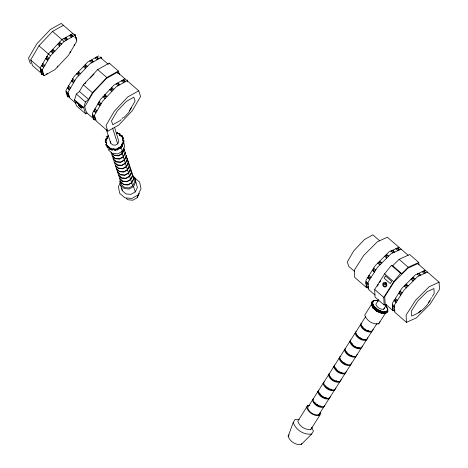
<?xml version="1.0" encoding="UTF-8"?>
<svg xmlns="http://www.w3.org/2000/svg" width="468" height="468" viewBox="0 0 468 468"><rect width="100%" height="100%" fill="white"/><g stroke="black" fill="none" stroke-linecap="round" stroke-linejoin="round"><path stroke-width="0.7" d="M40.734 70.001L40.693 71.528L42.845 71.838M75.301 36.346L75.342 34.819L73.909 34.614M76.231 39.201L76.272 37.674L74.833 37.469M101.07 58.243L101.1 57.225L99.666 57.014M106.564 143.208L105.797 144.823L106.996 145.326L107.172 147.163L108.857 147.408L108.646 146.759L107.172 147.163L105.557 139.224L106.926 138.329L107.137 138.978M109.453 147.929L109.418 149.117L111.103 149.362L111.981 150.199L113.338 149.567L113.127 148.918L111.981 150.199L110.893 148.713L106.996 145.326M123.295 142.524L124.061 140.909L122.868 140.406L122.657 139.762L124.061 140.909L123.09 141.88L123.722 143.617L122.136 143.869L122.347 144.518L123.722 143.617L122.101 135.685L120.422 135.439L120.627 136.089M127.466 81.198L127.495 80.18L125.336 79.87L125.009 78.858L117.421 72.259L106.523 78.372L92.968 92.728L84.696 106.915L86.551 112.624L93.6 118.755M57.412 67.035L57.453 66M70.03 52.714L70.188 51.521M74.166 45.618L74.324 44.425M372.499 302.872L371.428 304.545L371.305 302.65L372.499 302.872L374.084 306.329L373.821 308.137L374.669 309.436L375.734 307.763L373.019 308.002L371.376 304.229L373.827 300.667L377.565 300.555L378.472 300.942M123.09 141.88L120.838 146.583L120.492 148.374L119.077 148.338L118.866 147.689L120.492 148.374L121.048 147.233L122.423 146.332L121.791 144.594L122.423 146.332L120.838 146.583L116.181 149.193L115.029 150.474L113.94 148.994L115.029 150.474L116.392 149.842L117.807 149.883L118.363 148.736L119.703 147.982M87.165 112.975L85.626 113.841L76.518 105.92L74.552 99.865L76.325 94.068L79.443 91.476L83.322 84.825L97.695 69.603L109.243 63.127L118.351 71.042L119.439 74.389M85.626 113.841L83.655 107.786L85.428 101.989L88.551 99.397L92.43 92.746L106.798 77.524L118.351 71.042M126.284 198.397L127.852 199.76L132.813 200.21L137.188 197.759L138.031 195.004L141.003 188.785L139.657 182.169L134.503 177.688M311.916 427.857L313.42 431.122L311.659 434.041L301.246 444.495C295.747 445.296 289.879 441.523 288.159 436.27L293.231 422.452L294.986 419.533L299.222 419.41M385.427 305.317L386.176 305.967L387.767 309.43L385.714 313.244C380.812 314.338 376.295 311.36 373.019 308.002L372.294 306.224L373.411 304.861L372.347 306.54L372.294 306.224L374.084 306.329L377.98 309.717L382.701 311.746L386.439 311.635L387.124 312.595L385.369 313.308M106.3 129.537L110.746 143.22L112.7 144.922L115.356 145.168L117.696 143.851L118.831 141.488L114.537 127.343M122.002 145.238L122.651 143.881M108.09 147.9L108.529 150.047L112.425 153.434L117.714 153.913L122.37 151.304L124.623 146.601L123.605 141.599M111.062 152.451L114.192 155.177L118.439 155.563L122.183 153.463L123.991 149.684M111.168 152.779L114.297 155.499L118.544 155.885L122.288 153.791L124.096 150.006L123.687 147.999M112.115 155.692L115.245 158.412L119.492 158.798L123.236 156.704L125.044 152.925M111.437 152.34L112.221 156.014L115.35 158.74L119.597 159.126L123.341 157.026L125.149 153.247L124.225 148.906M113.168 158.927L116.298 161.653L120.545 162.039L124.289 159.939L126.097 156.16M112.759 156.92L113.274 159.255L116.403 161.975L120.65 162.361L124.394 160.267L126.202 156.487L125.278 152.141M114.221 162.168L117.351 164.888L121.598 165.274L125.342 163.18L127.144 159.401M113.402 158.149L114.327 162.49L117.456 165.216L121.703 165.602L125.447 163.502L127.249 159.723L126.331 155.382M115.274 165.409L118.404 168.129L122.651 168.515L126.389 166.421L128.197 162.636L127.384 158.623L126.337 157.71M114.695 162.378L115.38 165.731L118.509 168.451L122.756 168.837L126.495 166.743L128.302 162.963L127.489 158.944M120.463 182.368L118.381 186.726L119.726 193.343L124.88 197.824L131.871 198.455L138.031 195.004M116.327 168.644L119.457 171.37L123.704 171.756L127.442 169.656L129.25 165.877L128.431 161.858M115.643 165.298L116.433 168.966L119.562 171.692L123.809 172.078L127.548 169.978L129.355 166.198L128.536 162.18M117.374 171.885L120.51 174.605L124.757 174.991L128.495 172.897L130.303 169.118L129.484 165.099M116.667 168.188L117.48 172.206L120.609 174.927L124.857 175.319L128.601 173.219L130.408 169.439L129.589 165.42M118.427 175.12L121.557 177.846L125.804 178.232L129.548 176.132L131.356 172.353L130.537 168.334M117.614 171.101L118.533 175.447L121.662 178.168L125.91 178.554L129.654 176.459L131.461 172.68L130.642 168.661M119.48 178.361L122.61 181.081L126.857 181.467L130.601 179.373L132.409 175.594L131.59 171.575L130.549 170.668M118.936 175.681L119.586 178.682L122.715 181.409L126.963 181.795L130.707 179.694L132.514 175.915L131.695 171.896M120.533 181.596L123.663 184.322L127.91 184.708L131.654 182.608L133.462 178.829L132.643 174.81M119.96 178.571L120.639 181.923L123.768 184.644L128.016 185.03L131.76 182.935L133.567 179.156L132.748 175.137M120.902 181.49L121.586 184.837L124.716 187.557L128.963 187.943L132.707 185.849L134.515 182.07L133.696 178.051M119.638 180.718L120.592 185.392L124.236 188.563L129.18 189.013L133.538 186.574L135.638 182.169L134.69 177.495L132.608 175.681M120.592 185.392L122.329 190.733L125.974 193.904L130.917 194.355L135.27 191.909L137.376 187.51L134.69 177.495M137.188 197.759L139.3 193.343M41.991 73.868L32.555 65.66L30.701 59.951L38.973 45.765L52.527 31.409L63.426 25.295M44.103 75.705L42.249 69.995L50.521 55.803L64.075 41.447L74.974 35.34L76.828 41.049L68.556 55.236L55.002 69.592L44.103 75.705L42.518 74.33M129.46 110.787L135.112 101.094L133.842 97.192L126.401 101.369L117.14 111.173L111.495 120.867L112.759 124.763L120.2 120.592L121.177 119.556M131.444 107.751L128.554 112.712L123.821 117.725M288.159 436.27L289.095 434.719M309.915 405.276L307.815 405.341L306.575 407.4C308.289 412.636 314.133 416.391 319.609 415.596L320.855 413.536L320.258 412.244M371.428 304.545L371.814 303.907M313.449 398.525L307.581 407.833C309.055 412.331 314.075 415.561 318.778 414.876L319.849 413.104M318.778 414.876L324.646 405.563M301.246 444.495L301.872 443.459M312.911 399.461C314.04 404.358 319.199 407.646 324.108 406.499L324.821 405.317M324.108 406.499L330.507 396.355M307.815 405.341L297.783 421.212C299.497 426.442 305.347 430.203 310.822 429.402L312.062 427.342M318.761 392.377C320.147 396.683 325.12 399.087 329.443 398.128L335.843 387.978M323.575 382.713C324.698 387.609 329.864 390.897 334.772 389.75L341.172 379.606M378.764 299.614L375.827 304.299C376.857 307.453 380.385 309.722 383.69 309.243L384.439 307.997M334.772 365.034L328.905 374.341C330.379 378.834 335.398 382.063 340.101 381.379L346.501 371.235M334.755 367.257C336.141 371.557 341.113 373.967 345.437 373.008L351.837 362.858M340.084 358.88C341.47 363.186 346.443 365.596 350.766 364.63L357.166 354.487M345.419 350.509C346.806 354.814 351.778 357.219 356.095 356.259L362.495 346.109M350.234 340.844C351.702 345.337 356.727 348.566 361.431 347.882L367.83 337.738M355.563 332.473C357.037 336.966 362.056 340.195 366.76 339.511L373.16 329.367M371.639 304.095L364.724 315.081C366.555 320.674 372.809 324.693 378.665 323.844L379.993 321.639M385.743 304.335L384.164 305.054L375.061 297.139L374.657 289.476L384.626 273.821L391.423 265.362L392.71 265.748L401.813 273.669L408.225 267.263L418.766 262.443L418.889 264.829M377.226 286.24L378.401 284.392M379.577 282.549L380.753 280.701M372.551 302.714L373.265 301.597L372.072 301.374L372.154 302.638M324.108 381.777L318.246 391.09L319.521 393.863L322.651 396.589L326.442 398.215M345.437 348.286L339.569 357.593L340.844 360.372L343.974 363.092L347.765 364.718M350.766 339.908L344.366 350.058C345.84 354.551 350.86 357.78 355.563 357.096M356.095 331.537L349.701 341.681C351.17 346.18 356.195 349.409 360.898 348.719M361.431 323.166L355.031 333.31C356.505 337.802 361.524 341.032 366.228 340.347M365.771 316.345L360.36 324.932C361.834 329.431 366.853 332.66 371.557 331.976M373.019 308.002L374.084 306.329M314.484 403.053L315.022 402.211M319.82 394.676L320.352 393.84M335.813 369.556L336.346 368.72M346.472 352.808L347.01 351.971M360.027 347.97L357.54 348.04L354.399 346.694L351.807 344.436L352.34 343.6M365.362 339.592L362.87 339.669L359.734 338.317L357.137 336.059L357.669 335.223M377.044 323.359L372.089 331.133L368.205 331.291L365.063 329.946L362.466 327.688L363.004 326.851M384.164 305.054L383.76 297.396L393.728 281.742L400.526 273.277L401.813 273.669M317.082 405.306L317.614 404.469M322.411 396.934L322.943 396.098M327.746 388.563L328.279 387.72M343.74 363.437L344.272 362.601M359.734 338.317L360.266 337.481M365.063 329.946L365.596 329.109M376.915 311.39L377.98 309.717L378.91 312.25L379.981 310.576L378.477 311.6L376.915 311.39L376.073 310.091L376.33 308.283L375.266 309.956L377.98 309.717M320.223 406.657L320.755 405.82M325.552 398.286L326.085 397.443M330.882 389.908L331.42 389.072M329.425 375.628L330.478 377.928L333.076 380.186L336.217 381.537L336.749 380.7M368.205 331.291L368.737 330.455M383.69 309.243L386.609 304.65M381.631 313.42L382.701 311.746L383.555 313.303L383.216 313.373L384.281 311.7L383.555 313.303L381.631 313.42L380.7 310.887L379.636 312.56L381.198 312.77L382.701 311.746M310.822 429.402L319.609 415.596M378.665 323.844L386.439 311.635M428.518 302.398L429.647 300.62M430.782 298.836L431.537 297.654M432.292 296.466L434.181 293.5L433.924 288.563L427.132 291.669L417.795 300.994L411.372 311.08L411.635 316.011C419.755 313.162 426.576 307.125 430.718 299.619M84.837 83.784L85.802 82.754M90.16 78.144L94.033 74.043M122.154 118.527L123.125 117.491M392.71 265.748L399.122 259.342L409.658 254.528L418.766 262.443M418.421 312.911L420.878 310.454M106.183 140.967L105.212 141.939L106.616 143.085L106.482 142.412M72.862 33.503L61.963 39.616L48.409 53.972L40.137 68.158L41.664 72.862L41.617 74.383L43.776 74.693M98.619 55.903L87.721 62.016L74.166 76.372L65.894 90.558L66.45 93.933L68.603 94.243M125.009 78.858L114.116 84.971L100.561 99.327L92.284 113.513L92.839 116.889L94.998 117.199M138.733 90.798L127.84 96.911L114.286 111.261L106.014 125.453L107.868 131.163L118.761 125.05L132.321 110.694L140.593 96.507L138.733 90.798L127.12 80.695L116.228 86.808L102.673 101.164L94.396 115.35L96.256 121.066L107.868 131.163M116.386 133.07L117.292 132.649L123.476 138.025L122.71 139.639L122.499 138.99L123.476 138.025L122.277 137.522L122.066 136.872M398.976 247.297L389.037 251.842L375.359 265.496L365.958 280.262L366.339 287.492L354.726 277.389L354.346 270.165L363.747 255.399L377.424 241.74L387.364 237.2L408.137 255.265M401.088 249.134L391.149 253.679L377.471 267.333L368.07 282.099L368.451 289.329L374.956 294.986M425.371 270.252L415.432 274.798L401.755 288.452L392.354 303.223L392.734 310.448L385.146 303.849L384.766 296.618L394.167 281.853L407.844 268.199L417.784 263.654L439.095 282.192L439.475 289.417L430.074 304.182L416.397 317.842L406.458 322.388L394.846 312.285L394.465 305.054L403.866 290.289L417.544 276.635L427.483 272.089M439.095 282.192L429.156 286.738L415.479 300.392L406.078 315.157L406.458 322.388M372.072 301.374L373.827 300.667L373.487 300.731M373.06 301.936L371.305 302.65L371.996 303.609M386.72 311.799L387.89 311.325L387.767 309.43L387.82 309.74L387.094 307.962M118.872 134L119.855 133.725L120.03 135.568L119.504 135.112M121.118 135.954L122.101 135.685L122.277 137.522M118.363 148.736L118.152 148.087L117.807 149.883L116.181 149.193L110.893 148.713L109.418 149.117L109.243 147.28M46.408 73.997L47.625 73.728M375.98 300.602L375.64 300.667L377.565 300.555L377.998 301.199M107.909 136.346L106.85 136.51L107.482 138.253L106.85 136.51L108.225 135.615L105.212 141.939L106.406 142.436L106.616 143.085M106.61 139.06L105.557 139.224L105.973 140.388M374.125 300.69L375.406 300.62M350.234 365.467C345.53 366.151 340.511 362.922 339.037 358.43L340.101 356.657L333.707 366.801C335.176 371.3 340.201 374.529 344.904 373.844M336.217 381.537L338.703 381.461M339.569 382.216C334.866 382.9 329.846 379.671 328.372 375.178L329.443 373.405L323.043 383.549C324.517 388.048 329.536 391.277 334.24 390.587M328.91 398.964C324.207 399.649 319.182 396.419 317.714 391.927L318.778 390.154L312.378 400.298C313.852 404.791 318.872 408.02 323.575 407.335M311.659 434.041C303.919 435.164 295.653 429.852 293.231 422.452M116.649 133.345L119.855 133.725L120.03 135.568M112.624 149.497L114.865 149.701M69.533 97.098L67.374 96.788L67.152 94.431L69.264 96.268L67.374 96.788L67.152 94.431M95.922 120.054L93.77 119.744L93.541 117.386L95.653 119.223L93.77 119.744L93.541 117.386M397.209 248.104L398.209 248.303L399.321 249.941L398.262 249.023M423.604 271.066L424.605 271.259L425.716 272.902M418.632 273.335L419.638 273.534L420.744 275.172M368.193 284.439L366.14 283.965L366.029 281.549L368.14 283.386L366.14 283.965L366.081 282.602M368.386 288.048L366.327 287.58L366.216 285.164L368.328 287.001L366.327 287.58L366.274 286.211M394.588 307.394L392.529 306.92L392.424 304.504L394.536 306.341L392.529 306.92L392.476 305.557M394.781 311.004L392.722 310.536L392.611 308.12L394.723 309.956L392.722 310.536L392.67 309.172M369.088 331.227L365.297 329.595L362.168 326.875L360.892 324.096M353.094 356.347L349.303 354.721L346.174 351.995L344.898 349.216M342.436 373.095L338.645 371.463L335.515 368.743L334.24 365.964M331.771 389.844L327.98 388.212L324.85 385.492M321.106 406.587L317.316 404.96L314.186 402.24M385.661 282.824L384.643 282.368L383.432 282.707L382.725 283.813L382.795 285.269L383.614 286.515L384.871 287.071L386.082 286.732L386.784 285.626L386.714 284.175L386.053 283.163M385.339 283.327L383.801 283.275L383.298 284.07L383.935 286.006L384.836 286.41L385.708 286.17L386.217 285.375L385.731 283.666M79.566 105.674L78.232 104.838L80.203 107.201L81.724 108.184L79.952 106.014M79.63 105.867L78.723 105.306L81.233 107.716L80.016 106.207M105.797 144.823L107.207 145.969M379.8 240.885L372.861 234.854L364.35 239.628L353.755 250.842L347.297 261.928L348.742 266.391L354.615 271.493M399.122 259.342L408.225 267.263M391.423 265.362L400.526 273.277M384.626 273.821L393.728 281.742M374.657 289.476L383.76 297.396M74.974 35.34L61.249 23.4L50.351 29.513L36.796 43.869L28.525 58.055L30.379 63.771M108.319 64.338L100.731 57.739L89.833 63.853L76.278 78.209L68.006 92.395L69.861 98.104L75.822 103.293M97.695 69.603L106.798 77.524M52.527 31.409L64.075 41.447M38.973 45.765L50.521 55.803M83.322 84.825L92.43 92.746M79.443 91.476L88.551 99.397M76.325 94.068L85.428 101.989M30.701 59.951L42.249 69.995M74.552 99.865L83.655 107.786M108.33 146.946L109.98 148.385M117.292 132.649L118.018 133.637M387.206 310.36L387.89 311.325M361.413 325.389L362.466 327.688M356.078 333.76L357.137 336.059M350.748 342.131L351.807 344.436M386.176 305.967L386.901 307.745L386.849 307.435M117.421 72.259L117.837 73.529M109.243 63.127L109.483 63.847M120.838 146.583L122.37 151.304M133.538 186.574L135.27 191.909M121.551 151.521L122.183 153.463M122.288 153.791L123.236 156.704M123.341 157.026L124.289 159.939M124.394 160.267L125.342 163.18M125.447 163.502L126.389 166.421M126.495 166.743L127.442 169.656M127.548 169.978L128.495 172.897M128.601 173.219L129.548 176.132M129.654 176.459L130.601 179.373M130.707 179.694L131.654 182.608M131.76 182.935L132.707 185.849M112.583 128.115L117.696 143.851M116.181 149.193L116.392 149.842M110.893 148.713L111.103 149.362M121.785 188.06L122.329 190.733M110.36 141.336L110.746 143.22M127.495 80.18L127.665 81.947M101.1 57.225L101.211 58.401M76.272 37.674L76.5 40.032M75.342 34.819L75.57 37.177M387.001 310.699L387.124 312.595M52.773 49.345L52.919 53.264L50.807 51.433L52.714 50.901L54.885 51.182L52.773 49.345M59.553 42.167L59.693 46.086L57.582 44.255L59.489 43.723L61.665 44.004L59.553 42.167M78.53 71.75L78.677 75.67L76.565 73.833L78.472 73.3L80.642 73.587L78.53 71.75M85.311 64.572L85.451 68.492L83.339 66.655L85.246 66.123L87.417 66.409L85.311 64.572M104.926 94.706L105.066 98.625L102.954 96.788L104.861 96.256L107.037 96.543L104.926 94.706M111.7 87.528L111.846 91.447L109.734 89.61L111.641 89.078L113.812 89.365L111.7 87.528M42.799 63.59L42.483 65.97L43.711 67.486L41.599 65.649L42.483 65.97L44.91 65.426L42.799 63.59M46.935 56.493L46.619 58.88L47.847 60.39L45.735 58.553L46.619 58.88L49.046 58.33L46.935 56.493M68.556 85.989L68.234 88.376L69.469 89.885L67.357 88.048L68.234 88.376L70.668 87.826L68.556 85.989M72.692 78.893L72.37 81.28L73.605 82.795L71.493 80.958L72.37 81.28L74.804 80.73L72.692 78.893M94.951 108.945L94.63 111.331L95.858 112.841L93.752 111.004L94.63 111.331L97.063 110.781L94.951 108.945M99.087 101.854L98.766 104.235L100 105.75L97.888 103.914L98.766 104.235L101.199 103.691L99.087 101.854M66.327 37.996L66.006 40.371L63.894 38.534L66.327 37.996L67.585 39.482L65.473 37.645L66.327 37.996M71.774 34.942L71.452 37.311L69.34 35.474L71.774 34.942L73.031 36.428L70.92 34.591L71.774 34.942M92.085 60.395L91.757 62.77L89.645 60.934L92.085 60.395L93.343 61.881L91.231 60.044L92.085 60.395M97.531 57.342L97.209 59.717L95.098 57.88L97.531 57.342L98.789 58.828L96.677 56.991L97.531 57.342M118.474 83.357L118.152 85.726L116.041 83.889L118.474 83.357L119.732 84.837L117.626 83L118.474 83.357M123.926 80.297L123.599 82.672L121.487 80.835L123.926 80.297L125.184 81.783L123.072 79.946L123.926 80.297M368.989 275.512L368.655 277.822L369.738 279.49L367.626 277.653L371.101 277.343L368.989 275.512M373.686 268.123L373.353 270.44L374.435 272.107L372.323 270.27L375.798 269.96L373.686 268.123M395.384 298.467L395.045 300.778L396.127 302.445L394.015 300.608L397.496 300.304L395.384 298.467M400.081 291.084L399.748 293.395L400.83 295.062L398.718 293.225L402.193 292.921L400.081 291.084M393.243 250.573L392.909 252.878L390.798 251.041L393.243 250.573L394.349 252.217L392.237 250.38L393.243 250.573M398.209 248.303L397.876 250.602L395.764 248.765L398.209 248.303M419.638 273.534L419.299 275.833L417.187 273.996L419.638 273.534M424.605 271.259L424.271 273.558L422.159 271.721L424.605 271.259M385.521 275.968L384.105 278.197L390.289 283.579L391.71 281.35L385.521 275.968M385.901 282.456L384.561 284.55L384.948 284.889L386.287 282.789L385.901 282.456M373.171 304.335L372.101 306.008L371.376 304.229L373.171 304.335M384.854 311.682L383.789 313.355L385.714 313.244L384.854 311.682M386.638 255.668L384.62 256.253L386.732 258.09L386.603 254.27L388.715 256.107L386.638 255.668M379.8 262.495L377.781 263.08L379.893 264.917L379.764 261.103L381.876 262.94L379.8 262.495M413.033 278.624L411.009 279.209L413.121 281.046L412.998 277.231L415.11 279.068L413.033 278.624M406.195 285.451L404.176 286.042L406.288 287.878L406.16 284.058L408.271 285.895L406.195 285.451M42.576 71.013L40.693 71.528L40.464 69.176L42.576 71.013M43.506 73.868L41.617 74.383L41.395 72.031L43.506 73.868M68.334 93.413L66.45 93.933L66.222 91.576L68.334 93.413M94.729 116.368L92.839 116.889L92.617 114.531L94.729 116.368M82.309 106.856L76.12 101.474L76.401 102.34L82.59 107.716L82.309 106.856M79.905 105.867L79.519 105.528L80.174 106.681L79.905 105.867"/></g></svg>
